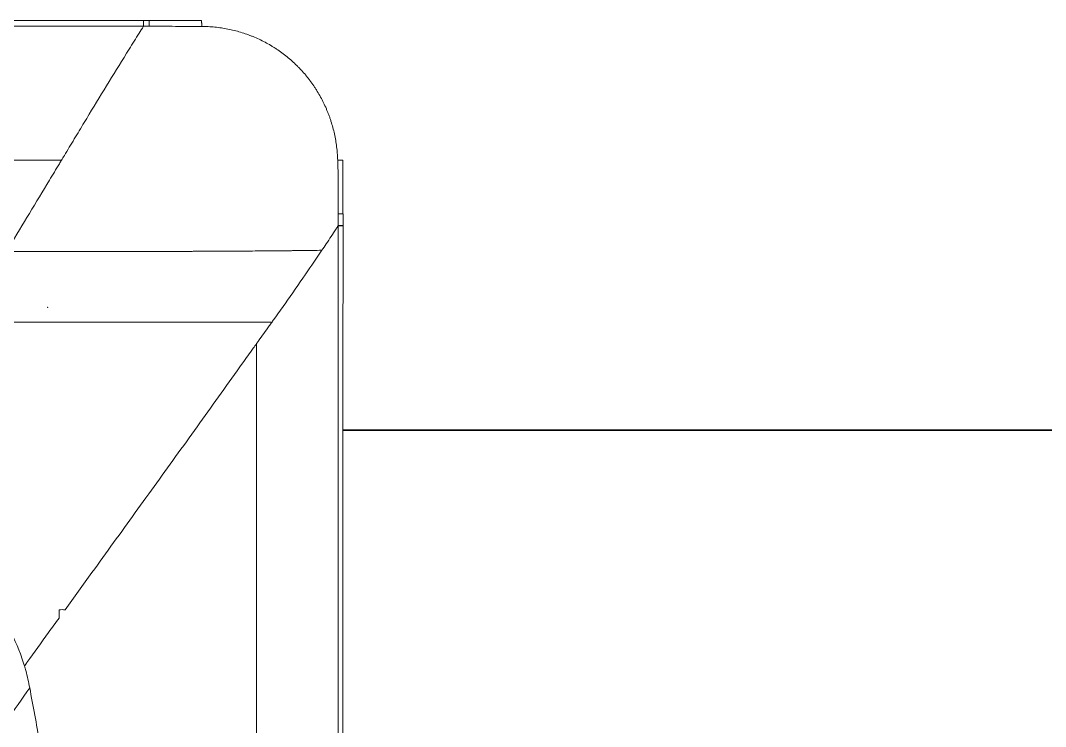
# Model space of a CAD drawing. Header units: millimetres. Extents: x 70151 to 230897, y 35202 to 113211.
# Drawn here: x 175162.3 to 175450.1, y 71082.5 to 71280.8 of the extents above; entities that cross this region are included whole.
import ezdxf

# ---------------------------------------------------------------- set-up
doc = ezdxf.new("R2010")
doc.units = ezdxf.units.MM
doc.header["$LTSCALE"] = 50
doc.layers.add('2-con', color=2, linetype='Continuous')
doc.layers.add('mark-B', color=2, linetype='Continuous', lineweight=20)
doc.layers.add('SS-RLRG', color=4, linetype='Continuous', lineweight=35)

# ---------------------------------------------------------------- blocks, each defined once
blk = doc.blocks.new('무풍1way 일반')
at = {"layer": 'mark-B'}
blk.add_line((-544.41, -498.78), (-544.39, -498.78), dxfattribs=at)
blk.add_line((-544.41, -498.78), (-544.39, -498.78), dxfattribs=at)
for centre, major_axis, ratio, start_param, end_param in [((-598.09, -446.1), (-2.31, 0), 0.009278, 0.014051, 1.142358), ((-598.09, -446.1), (-2.31, 0), 0.009278, 0.014051, 1.142358), ((-546, -498.09), (0, -2.31), 0.000111, 5.014126, 6.269245), ((-546, -498.09), (0, -2.31), 0.000111, 5.014126, 6.269245)]:
    blk.add_ellipse(centre, major_axis=major_axis, ratio=ratio, start_param=start_param, end_param=end_param, dxfattribs=at)
for points, degree in [([(-600.41, -442.84), (-600.39, -308.78), (-600.38, -174.73), (-600.32, -40.67)], 3), ([(-600.41, -442.84), (-600.39, -308.78), (-600.38, -174.73), (-600.32, -40.67)], 3), ([(-505.89, -303.69), (-508.09, -306.79), (-510.27, -309.89), (-512.44, -312.99)], 3), ([(-505.89, -303.69), (-508.09, -306.79), (-510.27, -309.89), (-512.44, -312.99)], 3), ([(-520.67, -334.94), (-521.25, -334.95), (-521.81, -334.95), (-522.37, -334.94)], 3), ([(-520.67, -334.94), (-521.25, -334.95), (-521.81, -334.95), (-522.37, -334.94)], 3), ([(-600.4, -442.84), (-600.41, -442.84)], 1), ([(-600.4, -442.84), (-600.41, -442.84)], 1), ([(-600.4, -442.84), (-600.4, -442.8), (-600.4, -442.77), (-600.4, -442.73)], 3), ([(-600.4, -442.84), (-600.4, -442.8), (-600.4, -442.77), (-600.4, -442.73)], 3), ([(-600.37, -461.16), (-600.39, -461.17)], 1), ([(-600.37, -461.16), (-600.39, -461.17)], 1), ([(-521.35, -461.16), (-503.11, -461.16), (-484.88, -461.16), (-466.64, -461.16)], 3), ([(-521.35, -461.16), (-503.11, -461.16), (-484.88, -461.16), (-466.64, -461.16)], 3), ([(-544.41, -500.4), (-544.41, -500.42)], 1), ([(-544.39, -500.4), (-544.4, -500.4), (-544.4, -500.4), (-544.41, -500.4)], 3), ([(-544.41, -500.4), (-544.41, -500.42)], 1), ([(-544.39, -500.4), (-544.4, -500.4), (-544.4, -500.4), (-544.41, -500.4)], 3)]:
    blk.add_open_spline(points, degree=degree, dxfattribs=at)
for points, knots in [([(-598.85, -40.76), (-598.87, -57.51), (-598.88, -74.26), (-598.91, -107.76), (-598.93, -124.51), (-598.96, -174.76), (-598.98, -208.26), (-599.01, -275.25), (-599.02, -308.75), (-599.03, -375.75), (-599.04, -409.25), (-599.05, -442.75)], [0, 0, 0, 0, 0.125, 0.125, 0.25, 0.25, 0.5, 0.5, 0.75, 0.75, 1, 1, 1, 1]), ([(-598.85, -40.76), (-598.87, -57.51), (-598.88, -74.26), (-598.91, -107.76), (-598.93, -124.51), (-598.96, -174.76), (-598.98, -208.26), (-599.01, -275.25), (-599.02, -308.75), (-599.03, -375.75), (-599.04, -409.25), (-599.05, -442.75)], [0, 0, 0, 0, 0.125, 0.125, 0.25, 0.25, 0.5, 0.5, 0.75, 0.75, 1, 1, 1, 1]), ([(-576.12, -52.92), (-576.12, -53.56), (-576.12, -54.86), (-576.12, -56.81), (-576.12, -58.77), (-576.12, -60.74), (-576.12, -62.73), (-576.12, -64.74), (-576.12, -66.76), (-576.12, -68.79), (-576.12, -70.83), (-576.12, -72.89), (-576.12, -74.97), (-576.12, -77.05), (-576.12, -79.15), (-576.12, -81.27), (-576.12, -83.4), (-576.12, -85.54), (-576.12, -87.7), (-576.12, -89.87), (-576.12, -92.05), (-576.12, -94.25), (-576.12, -96.46), (-576.12, -98.69), (-576.12, -100.92), (-576.12, -103.18), (-576.12, -105.45), (-576.12, -107.73), (-576.12, -110.02), (-576.12, -112.33), (-576.12, -114.65), (-576.12, -116.99), (-576.12, -119.34), (-576.12, -121.7), (-576.12, -124.08), (-576.12, -126.47), (-576.12, -128.88), (-576.12, -131.3), (-576.12, -133.73), (-576.12, -136.18), (-576.12, -138.64), (-576.12, -147.53), (-576.12, -163.2), (-576.12, -186.05), (-576.12, -210.01), (-576.12, -229.05), (-576.12, -242.83), (-576.12, -251.03), (-576.12, -259.35), (-576.12, -267.8), (-576.12, -276.38), (-576.12, -285.08), (-576.12, -293.91), (-576.12, -302.87), (-576.12, -311.95), (-576.12, -321.15), (-576.12, -330.49), (-576.12, -339.95), (-576.12, -349.53), (-576.12, -359.25), (-576.12, -369.08), (-576.12, -379.05), (-576.12, -389.14), (-576.12, -399.36), (-576.12, -406.21), (-576.12, -409.66)], [0, 0, 0, 0, 0.005423, 0.010885, 0.016386, 0.021926, 0.027504, 0.033122, 0.038778, 0.044473, 0.050206, 0.055979, 0.06179, 0.067641, 0.07353, 0.079458, 0.085424, 0.09143, 0.097475, 0.103558, 0.10968, 0.115841, 0.122041, 0.12828, 0.134558, 0.140874, 0.14723, 0.153624, 0.160057, 0.166529, 0.17304, 0.179589, 0.186177, 0.192805, 0.19947, 0.206175, 0.212918, 0.219701, 0.226521, 0.233381, 0.240279, 0.247216, 0.308102, 0.37213, 0.439303, 0.509616, 0.532243, 0.555224, 0.578557, 0.602244, 0.626284, 0.650679, 0.675427, 0.700529, 0.725984, 0.751794, 0.777958, 0.804476, 0.831348, 0.858573, 0.886152, 0.914085, 0.94237, 0.971009, 1, 1, 1, 1]), ([(-576.12, -52.92), (-576.12, -53.56), (-576.12, -54.86), (-576.12, -56.81), (-576.12, -58.77), (-576.12, -60.74), (-576.12, -62.73), (-576.12, -64.74), (-576.12, -66.76), (-576.12, -68.79), (-576.12, -70.83), (-576.12, -72.89), (-576.12, -74.97), (-576.12, -77.05), (-576.12, -79.15), (-576.12, -81.27), (-576.12, -83.4), (-576.12, -85.54), (-576.12, -87.7), (-576.12, -89.87), (-576.12, -92.05), (-576.12, -94.25), (-576.12, -96.46), (-576.12, -98.69), (-576.12, -100.92), (-576.12, -103.18), (-576.12, -105.45), (-576.12, -107.73), (-576.12, -110.02), (-576.12, -112.33), (-576.12, -114.65), (-576.12, -116.99), (-576.12, -119.34), (-576.12, -121.7), (-576.12, -124.08), (-576.12, -126.47), (-576.12, -128.88), (-576.12, -131.3), (-576.12, -133.73), (-576.12, -136.18), (-576.12, -138.64), (-576.12, -147.53), (-576.12, -163.2), (-576.12, -186.05), (-576.12, -210.01), (-576.12, -229.05), (-576.12, -242.83), (-576.12, -251.03), (-576.12, -259.35), (-576.12, -267.8), (-576.12, -276.38), (-576.12, -285.08), (-576.12, -293.91), (-576.12, -302.87), (-576.12, -311.95), (-576.12, -321.15), (-576.12, -330.49), (-576.12, -339.95), (-576.12, -349.53), (-576.12, -359.25), (-576.12, -369.08), (-576.12, -379.05), (-576.12, -389.14), (-576.12, -399.36), (-576.12, -406.21), (-576.12, -409.66)], [0, 0, 0, 0, 0.005423, 0.010885, 0.016386, 0.021926, 0.027504, 0.033122, 0.038778, 0.044473, 0.050206, 0.055979, 0.06179, 0.067641, 0.07353, 0.079458, 0.085424, 0.09143, 0.097475, 0.103558, 0.10968, 0.115841, 0.122041, 0.12828, 0.134558, 0.140874, 0.14723, 0.153624, 0.160057, 0.166529, 0.17304, 0.179589, 0.186177, 0.192805, 0.19947, 0.206175, 0.212918, 0.219701, 0.226521, 0.233381, 0.240279, 0.247216, 0.308102, 0.37213, 0.439303, 0.509616, 0.532243, 0.555224, 0.578557, 0.602244, 0.626284, 0.650679, 0.675427, 0.700529, 0.725984, 0.751794, 0.777958, 0.804476, 0.831348, 0.858573, 0.886152, 0.914085, 0.94237, 0.971009, 1, 1, 1, 1]), ([(-539.95, -159.8), (-539.92, -159.95), (-538.13, -170.29), (-534.54, -190.82), (-529.12, -221.38), (-523.63, -251.93), (-519, -277.37), (-515.73, -295.18), (-513.85, -305.36), (-512.91, -310.44), (-512.44, -312.99)], [0, 0, 0, 0, 0.002953, 0.202362, 0.401772, 0.601181, 0.800591, 0.900295, 0.950148, 1, 1, 1, 1]), ([(-539.95, -159.8), (-539.92, -159.95), (-538.13, -170.29), (-534.54, -190.82), (-529.12, -221.38), (-523.63, -251.93), (-519, -277.37), (-515.73, -295.18), (-513.85, -305.36), (-512.91, -310.44), (-512.44, -312.99)], [0, 0, 0, 0, 0.002953, 0.202362, 0.401772, 0.601181, 0.800591, 0.900295, 0.950148, 1, 1, 1, 1]), ([(-512.44, -312.99), (-512.14, -314.61), (-511.67, -316.67), (-511.08, -318.7), (-510.95, -319.13)], [0, 0, 0, 0, 0.783378, 1, 1, 1, 1]), ([(-512.44, -312.99), (-512.14, -314.61), (-511.67, -316.67), (-511.08, -318.7), (-510.95, -319.13)], [0, 0, 0, 0, 0.783378, 1, 1, 1, 1]), ([(-520.67, -332.59), (-519.7, -331.24), (-516.7, -327.09), (-513.46, -322.61), (-511.19, -319.47), (-510.95, -319.13)], [0, 0, 0, 0, 0.300047, 0.926107, 1, 1, 1, 1]), ([(-520.67, -332.59), (-519.7, -331.24), (-516.7, -327.09), (-513.46, -322.61), (-511.19, -319.47), (-510.95, -319.13)], [0, 0, 0, 0, 0.300047, 0.926107, 1, 1, 1, 1]), ([(-510.95, -319.13), (-510.84, -319.49), (-510.49, -320.63), (-509.01, -324.88), (-505.81, -331.63), (-501.01, -338.4), (-496.52, -343.25), (-492.84, -346.59), (-488.89, -349.6), (-483.29, -353.13), (-477.27, -355.92), (-470.95, -357.89), (-466.91, -358.78), (-463.64, -359.28), (-461.72, -359.49), (-460.61, -359.57), (-460.33, -359.59)], [0, 0, 0, 0, 0.016085, 0.052074, 0.196028, 0.339981, 0.411958, 0.483935, 0.555912, 0.627889, 0.771843, 0.84382, 0.915797, 0.951785, 0.987774, 1, 1, 1, 1]), ([(-510.95, -319.13), (-510.84, -319.49), (-510.49, -320.63), (-509.01, -324.88), (-505.81, -331.63), (-501.01, -338.4), (-496.52, -343.25), (-492.84, -346.59), (-488.89, -349.6), (-483.29, -353.13), (-477.27, -355.92), (-470.95, -357.89), (-466.91, -358.78), (-463.64, -359.28), (-461.72, -359.49), (-460.61, -359.57), (-460.33, -359.59)], [0, 0, 0, 0, 0.016085, 0.052074, 0.196028, 0.339981, 0.411958, 0.483935, 0.555912, 0.627889, 0.771843, 0.84382, 0.915797, 0.951785, 0.987774, 1, 1, 1, 1]), ([(-520.67, -332.59), (-520.67, -332.72), (-520.67, -332.98), (-520.67, -333.36), (-520.67, -333.75), (-520.67, -334.15), (-520.67, -334.54), (-520.67, -334.81), (-520.67, -334.94)], [0, 0, 0, 0, 0.163853, 0.328833, 0.49494, 0.662171, 0.830525, 1, 1, 1, 1]), ([(-520.67, -332.59), (-520.67, -332.72), (-520.67, -332.98), (-520.67, -333.36), (-520.67, -333.75), (-520.67, -334.15), (-520.67, -334.54), (-520.67, -334.81), (-520.67, -334.94)], [0, 0, 0, 0, 0.163853, 0.328833, 0.49494, 0.662171, 0.830525, 1, 1, 1, 1]), ([(-522.37, -334.94), (-524.89, -338.42), (-531.46, -347.51), (-540.04, -359.39), (-548.12, -370.59), (-554.16, -378.98), (-560.19, -387.37), (-566.2, -395.77), (-571.2, -402.76), (-574.49, -407.39), (-575.81, -409.22), (-576.12, -409.66)], [0, 0, 0, 0, 0.139503, 0.364304, 0.476704, 0.589104, 0.701505, 0.813905, 0.926305, 0.982505, 1, 1, 1, 1]), ([(-522.37, -334.94), (-524.89, -338.42), (-531.46, -347.51), (-540.04, -359.39), (-548.12, -370.59), (-554.16, -378.98), (-560.19, -387.37), (-566.2, -395.77), (-571.2, -402.76), (-574.49, -407.39), (-575.81, -409.22), (-576.12, -409.66)], [0, 0, 0, 0, 0.139503, 0.364304, 0.476704, 0.589104, 0.701505, 0.813905, 0.926305, 0.982505, 1, 1, 1, 1]), ([(-576.12, -409.66), (-576.31, -409.92), (-577, -410.88), (-578.19, -412.53), (-579.45, -414.29), (-580.21, -415.35), (-580.48, -415.72)], [0, 0, 0, 0, 0.129938, 0.474228, 0.818517, 1, 1, 1, 1]), ([(-576.12, -409.66), (-576.31, -409.92), (-577, -410.88), (-578.19, -412.53), (-579.45, -414.29), (-580.21, -415.35), (-580.48, -415.72)], [0, 0, 0, 0, 0.129938, 0.474228, 0.818517, 1, 1, 1, 1]), ([(-580.48, -415.72), (-580.71, -416.04), (-581.94, -417.76), (-585.09, -422.19), (-587.96, -426.3), (-589.83, -429.02)], [0, 0, 0, 0, 0.074315, 0.388625, 1, 1, 1, 1]), ([(-580.48, -415.72), (-580.71, -416.04), (-581.94, -417.76), (-585.09, -422.19), (-587.96, -426.3), (-589.83, -429.02)], [0, 0, 0, 0, 0.074315, 0.388625, 1, 1, 1, 1]), ([(-580.48, -415.72), (-579.61, -415.72), (-578.73, -415.72), (-577.42, -415.72), (-576.98, -415.72), (-576.1, -415.72), (-575.66, -415.72), (-574.34, -415.72), (-573.46, -415.72), (-571.69, -415.72), (-570.81, -415.72), (-569.7, -415.72), (-569.48, -415.72), (-569.04, -415.72), (-568.81, -415.72), (-568.15, -415.72), (-567.71, -415.72), (-566.37, -415.72), (-565.48, -415.72), (-563.7, -415.72), (-562.8, -415.72), (-561.01, -415.72), (-560.11, -415.72), (-558.76, -415.72), (-558.32, -415.72), (-557.42, -415.72), (-556.97, -415.72), (-555.62, -415.72), (-554.72, -415.72), (-552.01, -415.72), (-550.21, -415.72), (-546.6, -415.72), (-544.79, -415.72), (-541.17, -415.72), (-539.36, -415.72), (-536.65, -415.72), (-535.74, -415.72), (-533.93, -415.72), (-533.02, -415.72), (-530.31, -415.72), (-528.49, -415.72), (-524.87, -415.72), (-523.05, -415.72), (-519.42, -415.72), (-517.61, -415.72), (-514.88, -415.72), (-513.98, -415.72), (-512.16, -415.72), (-511.25, -415.72), (-509.44, -415.72), (-508.53, -415.72), (-507.39, -415.72), (-507.17, -415.72), (-506.71, -415.72), (-506.48, -415.72), (-505.8, -415.72), (-505.35, -415.72), (-501.26, -415.72), (-497.63, -415.72), (-494, -415.72)], [0, 0, 0, 0, 0.03125, 0.03125, 0.046875, 0.046875, 0.0625, 0.0625, 0.09375, 0.09375, 0.125, 0.125, 0.132812, 0.132812, 0.140625, 0.140625, 0.15625, 0.15625, 0.1875, 0.1875, 0.21875, 0.21875, 0.25, 0.25, 0.265625, 0.265625, 0.28125, 0.28125, 0.3125, 0.3125, 0.375, 0.375, 0.4375, 0.4375, 0.5, 0.5, 0.53125, 0.53125, 0.5625, 0.5625, 0.625, 0.625, 0.6875, 0.6875, 0.75, 0.75, 0.78125, 0.78125, 0.8125, 0.8125, 0.84375, 0.84375, 0.851563, 0.851563, 0.859375, 0.859375, 0.875, 0.875, 1, 1, 1, 1]), ([(-580.48, -415.72), (-579.61, -415.72), (-578.73, -415.72), (-577.42, -415.72), (-576.98, -415.72), (-576.1, -415.72), (-575.66, -415.72), (-574.34, -415.72), (-573.46, -415.72), (-571.69, -415.72), (-570.81, -415.72), (-569.7, -415.72), (-569.48, -415.72), (-569.04, -415.72), (-568.81, -415.72), (-568.15, -415.72), (-567.71, -415.72), (-566.37, -415.72), (-565.48, -415.72), (-563.7, -415.72), (-562.8, -415.72), (-561.01, -415.72), (-560.11, -415.72), (-558.76, -415.72), (-558.32, -415.72), (-557.42, -415.72), (-556.97, -415.72), (-555.62, -415.72), (-554.72, -415.72), (-552.01, -415.72), (-550.21, -415.72), (-546.6, -415.72), (-544.79, -415.72), (-541.17, -415.72), (-539.36, -415.72), (-536.65, -415.72), (-535.74, -415.72), (-533.93, -415.72), (-533.02, -415.72), (-530.31, -415.72), (-528.49, -415.72), (-524.87, -415.72), (-523.05, -415.72), (-519.42, -415.72), (-517.61, -415.72), (-514.88, -415.72), (-513.98, -415.72), (-512.16, -415.72), (-511.25, -415.72), (-509.44, -415.72), (-508.53, -415.72), (-507.39, -415.72), (-507.17, -415.72), (-506.71, -415.72), (-506.48, -415.72), (-505.8, -415.72), (-505.35, -415.72), (-501.26, -415.72), (-497.63, -415.72), (-494, -415.72)], [0, 0, 0, 0, 0.03125, 0.03125, 0.046875, 0.046875, 0.0625, 0.0625, 0.09375, 0.09375, 0.125, 0.125, 0.132812, 0.132812, 0.140625, 0.140625, 0.15625, 0.15625, 0.1875, 0.1875, 0.21875, 0.21875, 0.25, 0.25, 0.265625, 0.265625, 0.28125, 0.28125, 0.3125, 0.3125, 0.375, 0.375, 0.4375, 0.4375, 0.5, 0.5, 0.53125, 0.53125, 0.5625, 0.5625, 0.625, 0.625, 0.6875, 0.6875, 0.75, 0.75, 0.78125, 0.78125, 0.8125, 0.8125, 0.84375, 0.84375, 0.851563, 0.851563, 0.859375, 0.859375, 0.875, 0.875, 1, 1, 1, 1]), ([(-589.83, -429.02), (-589.88, -429.1), (-591.45, -431.38), (-593.01, -433.66), (-594.49, -435.88)], [0, 0, 0, 0, 0.033607, 1, 1, 1, 1]), ([(-589.83, -429.02), (-589.88, -429.1), (-591.45, -431.38), (-593.01, -433.66), (-594.49, -435.88)], [0, 0, 0, 0, 0.033607, 1, 1, 1, 1]), ([(-594.49, -435.88), (-594.89, -436.47), (-596.23, -438.46), (-597.74, -440.76), (-598.86, -442.46), (-599.05, -442.75)], [0, 0, 0, 0, 0.259112, 0.872786, 1, 1, 1, 1]), ([(-594.49, -435.88), (-594.89, -436.47), (-596.23, -438.46), (-597.74, -440.76), (-598.86, -442.46), (-599.05, -442.75)], [0, 0, 0, 0, 0.259112, 0.872786, 1, 1, 1, 1]), ([(-505.88, -435.5), (-509.63, -435.5), (-513.37, -435.5), (-517.57, -435.5), (-518.04, -435.5), (-518.74, -435.5), (-518.97, -435.5), (-519.44, -435.5), (-519.67, -435.5), (-520.84, -435.5), (-521.78, -435.5), (-524.58, -435.5), (-526.45, -435.51), (-530.18, -435.51), (-532.05, -435.51), (-535.78, -435.52), (-537.65, -435.52), (-541.38, -435.53), (-543.24, -435.54), (-546.97, -435.55), (-548.83, -435.55), (-552.56, -435.56), (-554.42, -435.57), (-556.75, -435.58), (-557.21, -435.58), (-558.14, -435.58), (-558.61, -435.59), (-560, -435.59), (-560.93, -435.6), (-562.79, -435.6), (-563.72, -435.61), (-565.57, -435.62), (-566.5, -435.62), (-569.27, -435.63), (-571.12, -435.64), (-573.88, -435.66), (-574.8, -435.67), (-576.18, -435.68), (-576.64, -435.68), (-577.56, -435.69), (-578.01, -435.69), (-579.38, -435.7), (-580.3, -435.71), (-581.43, -435.72), (-581.66, -435.72), (-582.11, -435.72), (-582.56, -435.73), (-583.02, -435.73), (-583.35, -435.74), (-583.47, -435.74), (-583.69, -435.74), (-583.8, -435.74), (-584.14, -435.74), (-584.36, -435.75), (-584.81, -435.75), (-585.03, -435.75), (-585.7, -435.76), (-586.15, -435.77), (-587.48, -435.78), (-588.37, -435.79), (-590.13, -435.82), (-591.01, -435.83), (-592.76, -435.85), (-593.63, -435.86), (-594.49, -435.88)], [0, 0, 0, 0, 0.125, 0.125, 0.140625, 0.140625, 0.148437, 0.148437, 0.15625, 0.15625, 0.1875, 0.1875, 0.25, 0.25, 0.3125, 0.3125, 0.375, 0.375, 0.4375, 0.4375, 0.5, 0.5, 0.5625, 0.5625, 0.578125, 0.578125, 0.59375, 0.59375, 0.625, 0.625, 0.65625, 0.65625, 0.6875, 0.6875, 0.75, 0.75, 0.78125, 0.78125, 0.796875, 0.796875, 0.8125, 0.8125, 0.84375, 0.84375, 0.851563, 0.851563, 0.859375, 0.867188, 0.867188, 0.871094, 0.871094, 0.875, 0.875, 0.882813, 0.882813, 0.890625, 0.890625, 0.90625, 0.90625, 0.9375, 0.9375, 0.96875, 0.96875, 1, 1, 1, 1]), ([(-505.88, -435.5), (-509.63, -435.5), (-513.37, -435.5), (-517.57, -435.5), (-518.04, -435.5), (-518.74, -435.5), (-518.97, -435.5), (-519.44, -435.5), (-519.67, -435.5), (-520.84, -435.5), (-521.78, -435.5), (-524.58, -435.5), (-526.45, -435.51), (-530.18, -435.51), (-532.05, -435.51), (-535.78, -435.52), (-537.65, -435.52), (-541.38, -435.53), (-543.24, -435.54), (-546.97, -435.55), (-548.83, -435.55), (-552.56, -435.56), (-554.42, -435.57), (-556.75, -435.58), (-557.21, -435.58), (-558.14, -435.58), (-558.61, -435.59), (-560, -435.59), (-560.93, -435.6), (-562.79, -435.6), (-563.72, -435.61), (-565.57, -435.62), (-566.5, -435.62), (-569.27, -435.63), (-571.12, -435.64), (-573.88, -435.66), (-574.8, -435.67), (-576.18, -435.68), (-576.64, -435.68), (-577.56, -435.69), (-578.01, -435.69), (-579.38, -435.7), (-580.3, -435.71), (-581.43, -435.72), (-581.66, -435.72), (-582.11, -435.72), (-582.56, -435.73), (-583.02, -435.73), (-583.35, -435.74), (-583.47, -435.74), (-583.69, -435.74), (-583.8, -435.74), (-584.14, -435.74), (-584.36, -435.75), (-584.81, -435.75), (-585.03, -435.75), (-585.7, -435.76), (-586.15, -435.77), (-587.48, -435.78), (-588.37, -435.79), (-590.13, -435.82), (-591.01, -435.83), (-592.76, -435.85), (-593.63, -435.86), (-594.49, -435.88)], [0, 0, 0, 0, 0.125, 0.125, 0.140625, 0.140625, 0.148438, 0.148438, 0.15625, 0.15625, 0.1875, 0.1875, 0.25, 0.25, 0.3125, 0.3125, 0.375, 0.375, 0.4375, 0.4375, 0.5, 0.5, 0.5625, 0.5625, 0.578125, 0.578125, 0.59375, 0.59375, 0.625, 0.625, 0.65625, 0.65625, 0.6875, 0.6875, 0.75, 0.75, 0.78125, 0.78125, 0.796875, 0.796875, 0.8125, 0.8125, 0.84375, 0.84375, 0.851563, 0.851563, 0.859375, 0.867188, 0.867188, 0.871094, 0.871094, 0.875, 0.875, 0.882813, 0.882813, 0.890625, 0.890625, 0.90625, 0.90625, 0.9375, 0.9375, 0.96875, 0.96875, 1, 1, 1, 1]), ([(-505.88, -435.5), (-506.17, -435.98), (-508.33, -439.56), (-512.35, -446.24), (-517.03, -453.99), (-520.03, -458.96), (-521.16, -460.84), (-521.35, -461.16)], [0, 0, 0, 0, 0.055893, 0.4182, 0.780507, 0.96166, 1, 1, 1, 1]), ([(-505.88, -435.5), (-506.17, -435.98), (-508.33, -439.56), (-512.35, -446.24), (-517.03, -453.99), (-520.03, -458.96), (-521.16, -460.84), (-521.35, -461.16)], [0, 0, 0, 0, 0.055893, 0.4182, 0.780507, 0.96166, 1, 1, 1, 1]), ([(-600.41, -446.1), (-600.41, -445.56), (-600.41, -445.01), (-600.41, -444.2), (-600.41, -443.93), (-600.41, -443.38), (-600.41, -443.11), (-600.41, -442.84)], [0, 0, 0, 0, 0.5, 0.5, 0.75, 0.75, 1, 1, 1, 1]), ([(-600.41, -446.1), (-600.41, -445.56), (-600.41, -445.01), (-600.41, -444.2), (-600.41, -443.93), (-600.41, -443.38), (-600.41, -443.11), (-600.41, -442.84)], [0, 0, 0, 0, 0.5, 0.5, 0.75, 0.75, 1, 1, 1, 1]), ([(-600.4, -442.73), (-600.39, -442.73), (-600.38, -442.73), (-600.35, -442.73), (-600.33, -442.73), (-600.26, -442.74), (-600.22, -442.74), (-600.13, -442.74), (-600.08, -442.74), (-599.96, -442.74), (-599.9, -442.74), (-599.75, -442.74), (-599.68, -442.74), (-599.51, -442.74), (-599.42, -442.75), (-599.24, -442.75), (-599.15, -442.75), (-599.05, -442.75)], [0, 0, 0, 0, 0.125, 0.125, 0.25, 0.25, 0.375, 0.375, 0.5, 0.5, 0.625, 0.625, 0.75, 0.75, 0.875, 0.875, 1, 1, 1, 1]), ([(-600.4, -442.73), (-600.39, -442.73), (-600.38, -442.73), (-600.35, -442.73), (-600.33, -442.73), (-600.26, -442.74), (-600.22, -442.74), (-600.13, -442.74), (-600.08, -442.74), (-599.96, -442.74), (-599.9, -442.74), (-599.75, -442.74), (-599.68, -442.74), (-599.51, -442.74), (-599.42, -442.75), (-599.24, -442.75), (-599.15, -442.75), (-599.05, -442.75)], [0, 0, 0, 0, 0.125, 0.125, 0.25, 0.25, 0.375, 0.375, 0.5, 0.5, 0.625, 0.625, 0.75, 0.75, 0.875, 0.875, 1, 1, 1, 1]), ([(-600.4, -442.84), (-600.39, -442.84), (-600.38, -442.84), (-600.35, -442.84), (-600.33, -442.84), (-600.26, -442.84), (-600.22, -442.84), (-600.13, -442.85), (-600.08, -442.85), (-599.96, -442.85), (-599.9, -442.85), (-599.75, -442.85), (-599.68, -442.85), (-599.51, -442.85), (-599.42, -442.85), (-599.24, -442.85), (-599.15, -442.85), (-599.05, -442.86)], [0, 0, 0, 0, 0.125, 0.125, 0.25, 0.25, 0.375, 0.375, 0.5, 0.5, 0.625, 0.625, 0.75, 0.75, 0.875, 0.875, 1, 1, 1, 1]), ([(-600.4, -442.84), (-600.39, -442.84), (-600.38, -442.84), (-600.35, -442.84), (-600.33, -442.84), (-600.26, -442.84), (-600.22, -442.84), (-600.13, -442.85), (-600.08, -442.85), (-599.96, -442.85), (-599.9, -442.85), (-599.75, -442.85), (-599.68, -442.85), (-599.51, -442.85), (-599.42, -442.85), (-599.24, -442.85), (-599.15, -442.85), (-599.05, -442.86)], [0, 0, 0, 0, 0.125, 0.125, 0.25, 0.25, 0.375, 0.375, 0.5, 0.5, 0.625, 0.625, 0.75, 0.75, 0.875, 0.875, 1, 1, 1, 1]), ([(-599.05, -442.75), (-599.05, -442.75), (-599.05, -442.75), (-599.05, -442.78), (-599.05, -442.82), (-599.05, -442.86)], [0, 0, 0, 0, 0.000397, 0.000397, 1, 1, 1, 1]), ([(-599.05, -442.75), (-599.05, -442.75), (-599.05, -442.75), (-599.05, -442.78), (-599.05, -442.82), (-599.05, -442.86)], [0, 0, 0, 0, 0.000397, 0.000397, 1, 1, 1, 1]), ([(-599.05, -442.86), (-599.05, -442.94), (-599.05, -443.03), (-599.05, -443.45), (-599.05, -443.78), (-599.05, -444.65), (-599.05, -445.17), (-599.05, -445.84), (-599.05, -445.98), (-599.05, -446.12)], [0, 0, 0, 0, 0.080013, 0.080013, 0.386564, 0.386564, 0.870225, 0.870225, 1, 1, 1, 1]), ([(-599.05, -442.86), (-599.05, -442.94), (-599.05, -443.03), (-599.05, -443.45), (-599.05, -443.78), (-599.05, -444.65), (-599.05, -445.17), (-599.05, -445.84), (-599.05, -445.98), (-599.05, -446.12)], [0, 0, 0, 0, 0.080013, 0.080013, 0.386564, 0.386564, 0.870225, 0.870225, 1, 1, 1, 1]), ([(-600.37, -461.16), (-600.38, -460.54), (-600.38, -459.91), (-600.39, -458.97), (-600.39, -458.66), (-600.39, -458.18), (-600.39, -458.03), (-600.39, -457.71), (-600.39, -457.56), (-600.39, -456.77), (-600.39, -456.15), (-600.39, -454.89), (-600.39, -454.26), (-600.39, -451.12), (-600.4, -448.61), (-600.4, -446.1)], [0, 0, 0, 0, 0.125, 0.125, 0.1875, 0.1875, 0.21875, 0.21875, 0.25, 0.25, 0.375, 0.375, 0.5, 0.5, 1, 1, 1, 1]), ([(-600.37, -461.16), (-600.38, -460.54), (-600.38, -459.91), (-600.39, -458.97), (-600.39, -458.66), (-600.39, -458.18), (-600.39, -458.03), (-600.39, -457.71), (-600.39, -457.56), (-600.39, -456.77), (-600.39, -456.15), (-600.39, -454.89), (-600.39, -454.26), (-600.39, -451.12), (-600.4, -448.61), (-600.4, -446.1)], [0, 0, 0, 0, 0.125, 0.125, 0.1875, 0.1875, 0.21875, 0.21875, 0.25, 0.25, 0.375, 0.375, 0.5, 0.5, 1, 1, 1, 1]), ([(-599.05, -446.12), (-599.04, -448.64), (-599.04, -451.16), (-599.03, -454.31), (-599.03, -454.94), (-599.03, -455.88), (-599.03, -456.2), (-599.03, -456.67), (-599.03, -456.91), (-599.03, -457.14), (-599.03, -457.3), (-599.03, -457.38), (-599.03, -457.54), (-599.02, -457.61), (-599.02, -457.77), (-599.02, -457.85), (-599.02, -457.97), (-599.02, -458.01), (-599.02, -458.09), (-599.01, -458.13), (-599.01, -458.24), (-599.01, -458.32), (-598.99, -458.72), (-598.98, -459.03), (-598.95, -459.98), (-598.93, -460.6), (-598.91, -461.23)], [0, 0, 0, 0, 0.5, 0.5, 0.625, 0.625, 0.6875, 0.6875, 0.71875, 0.734375, 0.734375, 0.75, 0.75, 0.765625, 0.765625, 0.78125, 0.78125, 0.789062, 0.789062, 0.796875, 0.796875, 0.8125, 0.8125, 0.875, 0.875, 1, 1, 1, 1]), ([(-599.05, -446.12), (-599.04, -448.64), (-599.04, -451.16), (-599.03, -454.31), (-599.03, -454.94), (-599.03, -455.88), (-599.03, -456.2), (-599.03, -456.67), (-599.03, -456.91), (-599.03, -457.14), (-599.03, -457.3), (-599.03, -457.38), (-599.03, -457.54), (-599.02, -457.61), (-599.02, -457.77), (-599.02, -457.85), (-599.02, -457.97), (-599.02, -458.01), (-599.02, -458.09), (-599.01, -458.13), (-599.01, -458.24), (-599.01, -458.32), (-598.99, -458.72), (-598.98, -459.03), (-598.95, -459.98), (-598.93, -460.6), (-598.91, -461.23)], [0, 0, 0, 0, 0.5, 0.5, 0.625, 0.625, 0.6875, 0.6875, 0.71875, 0.734375, 0.734375, 0.75, 0.75, 0.765625, 0.765625, 0.78125, 0.78125, 0.789063, 0.789063, 0.796875, 0.796875, 0.8125, 0.8125, 0.875, 0.875, 1, 1, 1, 1]), ([(-600.37, -461.16), (-600.37, -461.17), (-600.36, -461.17), (-600.32, -461.18), (-600.3, -461.19), (-600.23, -461.19), (-600.19, -461.2), (-600.09, -461.2), (-600.03, -461.21), (-599.9, -461.21), (-599.83, -461.22), (-599.67, -461.22), (-599.59, -461.22), (-599.41, -461.23), (-599.32, -461.23), (-599.12, -461.23), (-599.02, -461.23), (-598.91, -461.23)], [0, 0, 0, 0, 0.125, 0.125, 0.25, 0.25, 0.375, 0.375, 0.5, 0.5, 0.625, 0.625, 0.75, 0.75, 0.875, 0.875, 1, 1, 1, 1]), ([(-600.37, -461.16), (-600.37, -461.17), (-600.36, -461.17), (-600.32, -461.18), (-600.3, -461.19), (-600.23, -461.19), (-600.19, -461.2), (-600.09, -461.2), (-600.03, -461.21), (-599.9, -461.21), (-599.83, -461.22), (-599.67, -461.22), (-599.59, -461.22), (-599.41, -461.23), (-599.32, -461.23), (-599.12, -461.23), (-599.02, -461.23), (-598.91, -461.23)], [0, 0, 0, 0, 0.125, 0.125, 0.25, 0.25, 0.375, 0.375, 0.5, 0.5, 0.625, 0.625, 0.75, 0.75, 0.875, 0.875, 1, 1, 1, 1]), ([(-598.91, -461.23), (-598.9, -461.54), (-598.89, -461.85), (-598.87, -462.23), (-598.86, -462.31), (-598.85, -462.47), (-598.84, -462.7), (-598.78, -463.55), (-598.7, -464.31), (-598.47, -466.14), (-598.26, -467.36), (-597.87, -469.16), (-597.72, -469.75), (-597.4, -470.94), (-597.23, -471.54), (-596.94, -472.42), (-596.84, -472.72), (-596.69, -473.16), (-596.64, -473.3), (-596.53, -473.59), (-596.37, -474.03), (-596.2, -474.47), (-595.97, -475.04), (-595.85, -475.32), (-595.24, -476.74), (-594.7, -477.85), (-593.82, -479.46), (-593.51, -479.99), (-593.03, -480.78), (-592.86, -481.04), (-592.53, -481.55), (-592.02, -482.32), (-591.48, -483.08), (-590.92, -483.82), (-590.73, -484.06), (-590.44, -484.43), (-590.34, -484.55), (-590.14, -484.79), (-590.04, -484.91), (-589.55, -485.51), (-589.14, -485.97), (-588.51, -486.65), (-588.3, -486.88), (-587.88, -487.32), (-587.66, -487.54), (-586.56, -488.62), (-585.65, -489.44), (-583.74, -490.99), (-582.75, -491.72), (-581.58, -492.49), (-581.45, -492.57), (-581.19, -492.74), (-581.06, -492.83), (-580.67, -493.07), (-580.4, -493.24), (-579.6, -493.71), (-579.06, -494.02), (-577.42, -494.89), (-576.29, -495.41), (-574.86, -496), (-574.57, -496.11), (-574.13, -496.28), (-573.99, -496.34), (-573.7, -496.44), (-572.97, -496.71), (-572.23, -496.95), (-570.46, -497.48), (-569.27, -497.78), (-566.86, -498.25), (-565.65, -498.43), (-563.82, -498.62), (-563.2, -498.67), (-562.43, -498.71), (-562.28, -498.71), (-561.97, -498.73), (-561.81, -498.73), (-561.35, -498.74), (-561.04, -498.75), (-560.73, -498.75)], [0, 0, 0, 0, 0.015625, 0.015625, 0.019531, 0.019531, 0.023438, 0.03125, 0.0625, 0.0625, 0.125, 0.125, 0.15625, 0.15625, 0.1875, 0.1875, 0.203125, 0.203125, 0.210938, 0.210938, 0.21875, 0.234375, 0.234375, 0.25, 0.25, 0.3125, 0.3125, 0.34375, 0.34375, 0.359375, 0.359375, 0.375, 0.40625, 0.40625, 0.421875, 0.421875, 0.429688, 0.429688, 0.4375, 0.4375, 0.46875, 0.46875, 0.484375, 0.484375, 0.5, 0.5, 0.5625, 0.5625, 0.625, 0.625, 0.632813, 0.632813, 0.640625, 0.640625, 0.65625, 0.65625, 0.6875, 0.6875, 0.75, 0.75, 0.765625, 0.765625, 0.773438, 0.773438, 0.78125, 0.8125, 0.8125, 0.875, 0.875, 0.9375, 0.9375, 0.96875, 0.96875, 0.976563, 0.976563, 0.984375, 0.984375, 1, 1, 1, 1]), ([(-598.91, -461.23), (-598.9, -461.54), (-598.89, -461.85), (-598.87, -462.23), (-598.86, -462.31), (-598.85, -462.47), (-598.84, -462.7), (-598.78, -463.55), (-598.7, -464.31), (-598.47, -466.14), (-598.26, -467.36), (-597.87, -469.16), (-597.72, -469.75), (-597.4, -470.94), (-597.23, -471.54), (-596.94, -472.42), (-596.84, -472.72), (-596.69, -473.16), (-596.64, -473.3), (-596.53, -473.59), (-596.37, -474.03), (-596.2, -474.47), (-595.97, -475.04), (-595.85, -475.32), (-595.24, -476.74), (-594.7, -477.85), (-593.82, -479.46), (-593.51, -479.99), (-593.03, -480.78), (-592.86, -481.04), (-592.53, -481.55), (-592.02, -482.32), (-591.48, -483.08), (-590.92, -483.82), (-590.73, -484.06), (-590.44, -484.43), (-590.34, -484.55), (-590.14, -484.79), (-590.04, -484.91), (-589.55, -485.51), (-589.14, -485.97), (-588.51, -486.65), (-588.3, -486.88), (-587.88, -487.32), (-587.66, -487.54), (-586.56, -488.62), (-585.65, -489.44), (-583.74, -490.99), (-582.75, -491.72), (-581.58, -492.49), (-581.45, -492.57), (-581.19, -492.74), (-581.06, -492.83), (-580.67, -493.07), (-580.4, -493.24), (-579.6, -493.71), (-579.06, -494.02), (-577.42, -494.89), (-576.29, -495.41), (-574.86, -496), (-574.57, -496.11), (-574.13, -496.28), (-573.99, -496.34), (-573.7, -496.44), (-572.97, -496.71), (-572.23, -496.95), (-570.46, -497.48), (-569.27, -497.78), (-566.86, -498.25), (-565.65, -498.43), (-563.82, -498.62), (-563.2, -498.67), (-562.43, -498.71), (-562.28, -498.71), (-561.97, -498.73), (-561.81, -498.73), (-561.35, -498.74), (-561.04, -498.75), (-560.73, -498.75)], [0, 0, 0, 0, 0.015625, 0.015625, 0.019531, 0.019531, 0.023437, 0.03125, 0.0625, 0.0625, 0.125, 0.125, 0.15625, 0.15625, 0.1875, 0.1875, 0.203125, 0.203125, 0.210937, 0.210937, 0.21875, 0.234375, 0.234375, 0.25, 0.25, 0.3125, 0.3125, 0.34375, 0.34375, 0.359375, 0.359375, 0.375, 0.40625, 0.40625, 0.421875, 0.421875, 0.429687, 0.429687, 0.4375, 0.4375, 0.46875, 0.46875, 0.484375, 0.484375, 0.5, 0.5, 0.5625, 0.5625, 0.625, 0.625, 0.632813, 0.632813, 0.640625, 0.640625, 0.65625, 0.65625, 0.6875, 0.6875, 0.75, 0.75, 0.765625, 0.765625, 0.773438, 0.773438, 0.78125, 0.8125, 0.8125, 0.875, 0.875, 0.9375, 0.9375, 0.96875, 0.96875, 0.976563, 0.976563, 0.984375, 0.984375, 1, 1, 1, 1]), ([(-521.35, -461.16), (-521.62, -461.61), (-522.36, -462.83), (-523.56, -464.82), (-524.95, -467.14), (-526.81, -470.22), (-530.06, -475.61), (-534.73, -483.25), (-539.41, -490.83), (-542.63, -495.99), (-543.98, -498.13), (-544.39, -498.78)], [0, 0, 0, 0, 0.035081, 0.095911, 0.156741, 0.217571, 0.33923, 0.582549, 0.825868, 0.947527, 1, 1, 1, 1]), ([(-521.35, -461.16), (-521.62, -461.61), (-522.36, -462.83), (-523.56, -464.82), (-524.95, -467.14), (-526.81, -470.22), (-530.06, -475.61), (-534.73, -483.25), (-539.41, -490.83), (-542.63, -495.99), (-543.98, -498.13), (-544.39, -498.78)], [0, 0, 0, 0, 0.035081, 0.095911, 0.156741, 0.217571, 0.33923, 0.582549, 0.825868, 0.947527, 1, 1, 1, 1]), ([(-560.71, -500.4), (-560.71, -500.39), (-560.71, -500.38), (-560.72, -500.34), (-560.72, -500.31), (-560.72, -500.26), (-560.72, -500.25), (-560.72, -500.23), (-560.72, -500.19), (-560.72, -500.16), (-560.72, -500.07), (-560.72, -500.01), (-560.72, -499.91), (-560.72, -499.89), (-560.72, -499.86), (-560.72, -499.84), (-560.72, -499.78), (-560.72, -499.73), (-560.73, -499.6), (-560.73, -499.51), (-560.73, -499.38), (-560.73, -499.36), (-560.73, -499.31), (-560.73, -499.28), (-560.73, -499.2), (-560.73, -499.15), (-560.73, -499.06), (-560.73, -499.03), (-560.73, -498.99), (-560.73, -498.98), (-560.73, -498.97), (-560.73, -498.95), (-560.73, -498.88), (-560.73, -498.81), (-560.73, -498.75)], [0, 0, 0, 0, 0.125, 0.125, 0.25, 0.25, 0.28125, 0.28125, 0.3125, 0.375, 0.375, 0.5, 0.5, 0.53125, 0.53125, 0.5625, 0.5625, 0.625, 0.625, 0.75, 0.75, 0.78125, 0.78125, 0.8125, 0.8125, 0.875, 0.875, 0.90625, 0.914063, 0.914063, 0.921875, 0.921875, 0.9375, 1, 1, 1, 1]), ([(-560.71, -500.4), (-560.71, -500.39), (-560.71, -500.38), (-560.72, -500.34), (-560.72, -500.31), (-560.72, -500.26), (-560.72, -500.25), (-560.72, -500.23), (-560.72, -500.19), (-560.72, -500.16), (-560.72, -500.07), (-560.72, -500.01), (-560.72, -499.91), (-560.72, -499.89), (-560.72, -499.86), (-560.72, -499.84), (-560.72, -499.78), (-560.72, -499.73), (-560.73, -499.6), (-560.73, -499.51), (-560.73, -499.38), (-560.73, -499.36), (-560.73, -499.31), (-560.73, -499.28), (-560.73, -499.2), (-560.73, -499.15), (-560.73, -499.06), (-560.73, -499.03), (-560.73, -498.99), (-560.73, -498.98), (-560.73, -498.97), (-560.73, -498.95), (-560.73, -498.88), (-560.73, -498.81), (-560.73, -498.75)], [0, 0, 0, 0, 0.125, 0.125, 0.25, 0.25, 0.28125, 0.28125, 0.3125, 0.375, 0.375, 0.5, 0.5, 0.53125, 0.53125, 0.5625, 0.5625, 0.625, 0.625, 0.75, 0.75, 0.78125, 0.78125, 0.8125, 0.8125, 0.875, 0.875, 0.90625, 0.914062, 0.914062, 0.921875, 0.921875, 0.9375, 1, 1, 1, 1]), ([(-560.73, -498.75), (-560.42, -498.76), (-560.11, -498.76), (-559.73, -498.77), (-559.65, -498.77), (-559.5, -498.77), (-559.42, -498.77), (-559.19, -498.77), (-559.04, -498.77), (-558.58, -498.77), (-558.27, -498.77), (-557.66, -498.77), (-557.35, -498.77), (-556.43, -498.77), (-555.82, -498.77), (-554.9, -498.77), (-554.59, -498.77), (-553.97, -498.77), (-553.67, -498.77), (-550.91, -498.78), (-548.45, -498.78), (-546, -498.78)], [0, 0, 0, 0, 0.0625, 0.0625, 0.078125, 0.078125, 0.09375, 0.09375, 0.125, 0.125, 0.1875, 0.1875, 0.25, 0.25, 0.375, 0.375, 0.4375, 0.4375, 0.5, 0.5, 1, 1, 1, 1]), ([(-560.73, -498.75), (-560.42, -498.76), (-560.11, -498.76), (-559.73, -498.77), (-559.65, -498.77), (-559.5, -498.77), (-559.42, -498.77), (-559.19, -498.77), (-559.04, -498.77), (-558.58, -498.77), (-558.27, -498.77), (-557.66, -498.77), (-557.35, -498.77), (-556.43, -498.77), (-555.82, -498.77), (-554.9, -498.77), (-554.59, -498.77), (-553.97, -498.77), (-553.67, -498.77), (-550.91, -498.78), (-548.45, -498.78), (-546, -498.78)], [0, 0, 0, 0, 0.0625, 0.0625, 0.078125, 0.078125, 0.09375, 0.09375, 0.125, 0.125, 0.1875, 0.1875, 0.25, 0.25, 0.375, 0.375, 0.4375, 0.4375, 0.5, 0.5, 1, 1, 1, 1]), ([(-546, -500.4), (-548.45, -500.4), (-550.9, -500.4), (-553.66, -500.4), (-553.97, -500.4), (-554.58, -500.4), (-554.89, -500.4), (-555.81, -500.4), (-556.42, -500.4), (-557.65, -500.4), (-558.26, -500.4), (-559.18, -500.4), (-559.49, -500.4), (-560.1, -500.4), (-560.41, -500.4), (-560.71, -500.4)], [0, 0, 0, 0, 0.5, 0.5, 0.5625, 0.5625, 0.625, 0.625, 0.75, 0.75, 0.875, 0.875, 0.9375, 0.9375, 1, 1, 1, 1]), ([(-560.71, -500.4), (-560.71, -500.4), (-560.71, -500.4), (-560.71, -500.41), (-560.71, -500.41), (-560.71, -500.41)], [0, 0, 0, 0, 0.436099, 0.436099, 1, 1, 1, 1]), ([(-546, -500.4), (-548.45, -500.4), (-550.9, -500.4), (-553.66, -500.4), (-553.97, -500.4), (-554.58, -500.4), (-554.89, -500.4), (-555.81, -500.4), (-556.42, -500.4), (-557.65, -500.4), (-558.26, -500.4), (-559.18, -500.4), (-559.49, -500.4), (-560.1, -500.4), (-560.41, -500.4), (-560.71, -500.4)], [0, 0, 0, 0, 0.5, 0.5, 0.5625, 0.5625, 0.625, 0.625, 0.75, 0.75, 0.875, 0.875, 0.9375, 0.9375, 1, 1, 1, 1]), ([(-560.71, -500.4), (-560.71, -500.4), (-560.71, -500.4), (-560.71, -500.41), (-560.71, -500.41), (-560.71, -500.41)], [0, 0, 0, 0, 0.436099, 0.436099, 1, 1, 1, 1]), ([(-546, -500.42), (-548.45, -500.42), (-550.9, -500.42), (-553.66, -500.42), (-553.97, -500.42), (-554.58, -500.42), (-555.5, -500.42), (-557.65, -500.42), (-559.49, -500.42), (-560.71, -500.41)], [0, 0, 0, 0, 0.5, 0.5, 0.5625, 0.5625, 0.625, 0.75, 1, 1, 1, 1]), ([(-546, -500.42), (-548.45, -500.42), (-550.9, -500.42), (-553.66, -500.42), (-553.97, -500.42), (-554.58, -500.42), (-555.5, -500.42), (-557.65, -500.42), (-559.49, -500.42), (-560.71, -500.41)], [0, 0, 0, 0, 0.5, 0.5, 0.5625, 0.5625, 0.625, 0.75, 1, 1, 1, 1]), ([(-546, -498.78), (-546, -498.78), (-546, -498.78), (-545.73, -498.78), (-545.47, -498.78), (-545.07, -498.78), (-544.94, -498.78), (-544.67, -498.78), (-544.54, -498.78), (-544.41, -498.78)], [0, 0, 0, 0, 0.000222, 0.000222, 0.500245, 0.500245, 0.752773, 0.752773, 1, 1, 1, 1]), ([(-546, -498.78), (-546, -498.78), (-546, -498.78), (-545.73, -498.78), (-545.47, -498.78), (-545.07, -498.78), (-544.94, -498.78), (-544.67, -498.78), (-544.54, -498.78), (-544.41, -498.78)], [0, 0, 0, 0, 0.000222, 0.000222, 0.500245, 0.500245, 0.752773, 0.752773, 1, 1, 1, 1]), ([(-544.41, -500.42), (-544.54, -500.42), (-544.68, -500.42), (-544.94, -500.42), (-545.07, -500.42), (-545.34, -500.42), (-545.47, -500.42), (-545.73, -500.42), (-545.86, -500.42), (-546, -500.42)], [0, 0, 0, 0, 0.25, 0.25, 0.5, 0.5, 0.750001, 0.750001, 1, 1, 1, 1]), ([(-544.41, -500.42), (-544.54, -500.42), (-544.68, -500.42), (-544.94, -500.42), (-545.07, -500.42), (-545.34, -500.42), (-545.47, -500.42), (-545.73, -500.42), (-545.86, -500.42), (-546, -500.42)], [0, 0, 0, 0, 0.25, 0.25, 0.500001, 0.500001, 0.750001, 0.750001, 1, 1, 1, 1]), ([(-544.41, -500.4), (-544.41, -500.4), (-544.41, -500.39), (-544.41, -500.35), (-544.41, -500.32), (-544.41, -500.24), (-544.41, -500.19), (-544.41, -500.08), (-544.41, -500.01), (-544.41, -499.87), (-544.41, -499.79), (-544.41, -499.62), (-544.41, -499.52), (-544.41, -499.33), (-544.41, -499.22), (-544.41, -499.01), (-544.41, -498.89), (-544.41, -498.78)], [0, 0, 0, 0, 0.125, 0.125, 0.25, 0.25, 0.375, 0.375, 0.5, 0.5, 0.625, 0.625, 0.75, 0.75, 0.875, 0.875, 1, 1, 1, 1]), ([(-544.41, -500.4), (-544.41, -500.4), (-544.41, -500.39), (-544.41, -500.35), (-544.41, -500.32), (-544.41, -500.24), (-544.41, -500.19), (-544.41, -500.08), (-544.41, -500.01), (-544.41, -499.87), (-544.41, -499.79), (-544.41, -499.62), (-544.41, -499.52), (-544.41, -499.33), (-544.41, -499.22), (-544.41, -499.01), (-544.41, -498.89), (-544.41, -498.78)], [0, 0, 0, 0, 0.125, 0.125, 0.25, 0.25, 0.375, 0.375, 0.5, 0.5, 0.625, 0.625, 0.75, 0.75, 0.875, 0.875, 1, 1, 1, 1]), ([(-468.81, -500.42), (-480.37, -500.42), (-491.93, -500.42), (-509.55, -500.42), (-515.62, -500.42), (-527.74, -500.42), (-533.8, -500.42), (-541.38, -500.42), (-542.9, -500.42), (-544.41, -500.42)], [0, 0, 0, 0, 0.45872, 0.45872, 0.699289, 0.699289, 0.939858, 0.939858, 1, 1, 1, 1]), ([(-468.81, -500.42), (-480.37, -500.42), (-491.93, -500.42), (-509.55, -500.42), (-515.62, -500.42), (-527.74, -500.42), (-533.8, -500.42), (-541.38, -500.42), (-542.9, -500.42), (-544.41, -500.42)], [0, 0, 0, 0, 0.45872, 0.45872, 0.699289, 0.699289, 0.939858, 0.939858, 1, 1, 1, 1]), ([(-544.39, -500.4), (-544.39, -500.4), (-544.39, -500.39), (-544.39, -500.35), (-544.39, -500.32), (-544.39, -500.24), (-544.39, -500.19), (-544.39, -500.08), (-544.39, -500.02), (-544.39, -499.87), (-544.39, -499.79), (-544.39, -499.62), (-544.39, -499.52), (-544.39, -499.33), (-544.39, -499.22), (-544.39, -499.01), (-544.39, -498.89), (-544.39, -498.78)], [0, 0, 0, 0, 0.125, 0.125, 0.25, 0.25, 0.375, 0.375, 0.5, 0.5, 0.625, 0.625, 0.75, 0.75, 0.875, 0.875, 1, 1, 1, 1]), ([(-544.39, -498.78), (-542.85, -498.78), (-541.31, -498.78), (-533.61, -498.78), (-527.45, -498.78), (-503.8, -498.78), (-486.31, -498.78), (-468.81, -498.78)], [0, 0, 0, 0, 0.061118, 0.061118, 0.305591, 0.305591, 1, 1, 1, 1]), ([(-544.39, -500.4), (-544.39, -500.4), (-544.39, -500.39), (-544.39, -500.35), (-544.39, -500.32), (-544.39, -500.24), (-544.39, -500.19), (-544.39, -500.08), (-544.39, -500.02), (-544.39, -499.87), (-544.39, -499.79), (-544.39, -499.62), (-544.39, -499.52), (-544.39, -499.33), (-544.39, -499.22), (-544.39, -499.01), (-544.39, -498.89), (-544.39, -498.78)], [0, 0, 0, 0, 0.125, 0.125, 0.25, 0.25, 0.375, 0.375, 0.5, 0.5, 0.625, 0.625, 0.75, 0.75, 0.875, 0.875, 1, 1, 1, 1]), ([(-544.39, -498.78), (-542.85, -498.78), (-541.31, -498.78), (-533.61, -498.78), (-527.45, -498.78), (-503.8, -498.78), (-486.31, -498.78), (-468.81, -498.78)], [0, 0, 0, 0, 0.061118, 0.061118, 0.305591, 0.305591, 1, 1, 1, 1]), ([(-468.81, -500.4), (-470.33, -500.4), (-471.84, -500.4), (-479.42, -500.4), (-485.48, -500.4), (-500.35, -500.4), (-509.16, -500.4), (-526.77, -500.4), (-535.58, -500.4), (-544.39, -500.4)], [0, 0, 0, 0, 0.060162, 0.060162, 0.300812, 0.300812, 0.650406, 0.650406, 1, 1, 1, 1]), ([(-468.81, -500.4), (-470.33, -500.4), (-471.84, -500.4), (-479.42, -500.4), (-485.48, -500.4), (-500.35, -500.4), (-509.16, -500.4), (-526.77, -500.4), (-535.58, -500.4), (-544.39, -500.4)], [0, 0, 0, 0, 0.060162, 0.060162, 0.300812, 0.300812, 0.650406, 0.650406, 1, 1, 1, 1])]:
    blk.add_open_spline(points, degree=3, knots=knots, dxfattribs=at)
blk.add_point((-517.5, -419.86), dxfattribs=at)
blk.add_point((-517.5, -419.86), dxfattribs=at)
blk = doc.blocks.new('dpdjzjs')
at = {"layer": 'SS-RLRG', "color": 4}
blk.add_line((175252.76, 91157.78), (175494.68, 91157.78), dxfattribs=at)
at = {"layer": 'mark-B', "rotation": 180}
blk.add_blockref('무풍1way 일반', (174652.41, 90772.44), dxfattribs=at)

msp = doc.modelspace()

# ---------------------------------------------------------------- block references
at = {"layer": '2-con'}
msp.add_blockref('dpdjzjs', (0, -19992.04), dxfattribs=at)

doc.saveas('drawing.dxf')
